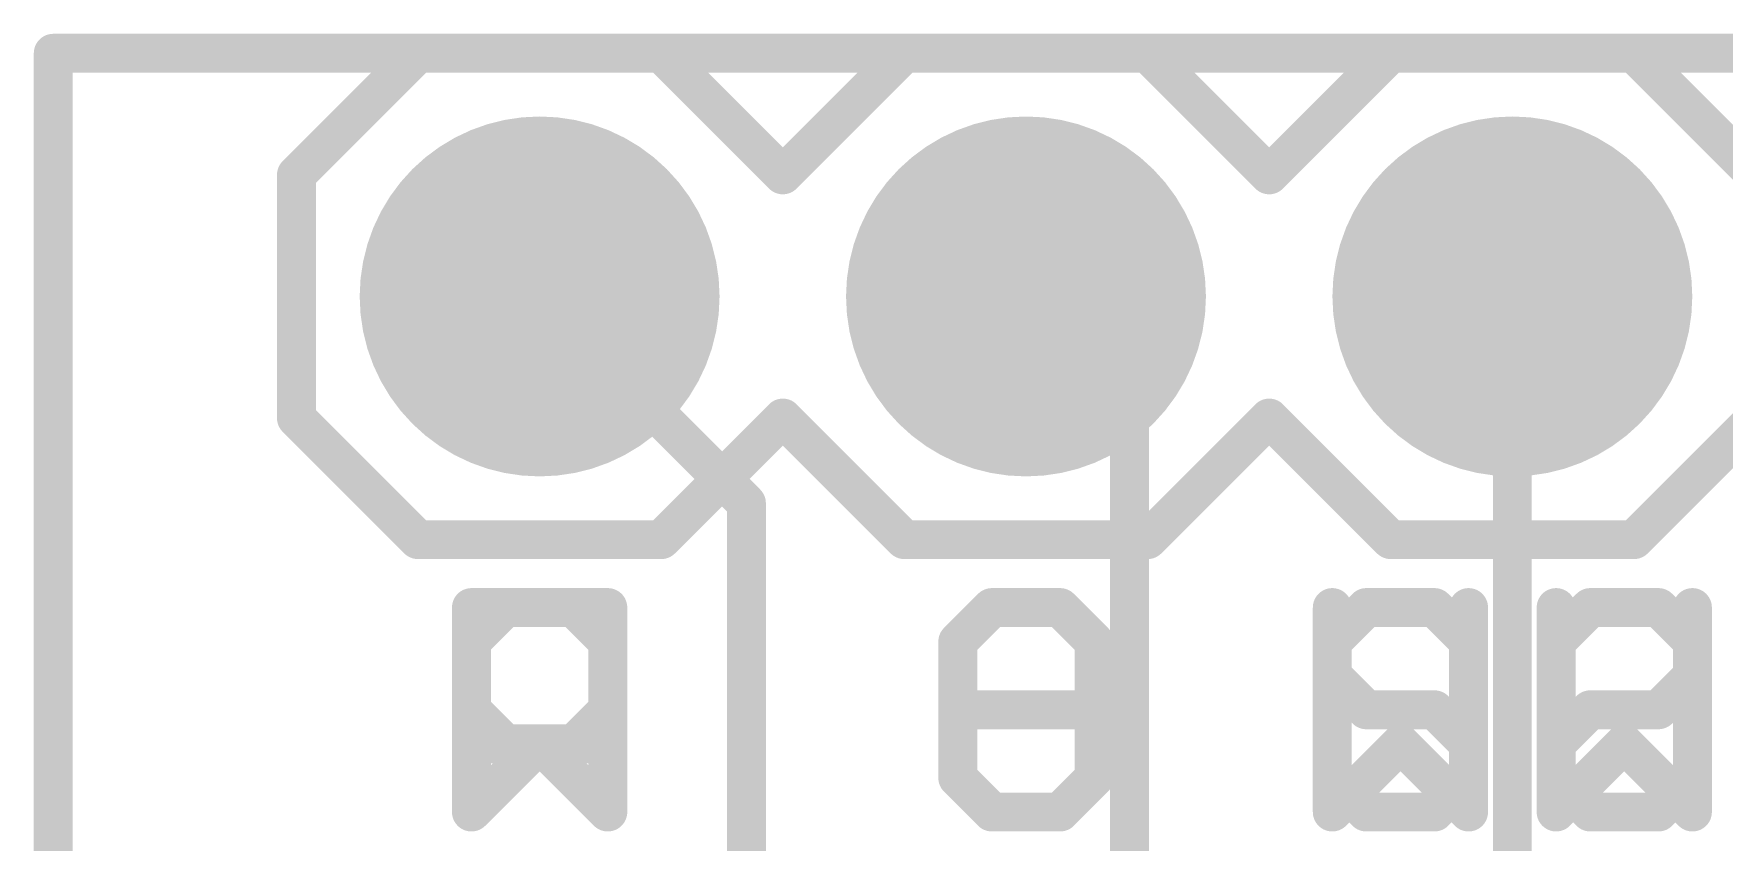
# Model space of a CAD drawing. Extents: x -17.8 to 15.3, y -5.1 to 28.
# Drawn here: x -0.1 to 8.73, y 23.82 to 28.04 of the extents above; entities that cross this region are included whole.
import ezdxf

# ---------------------------------------------------------------- set-up
doc = ezdxf.new("R2010")
doc.units = 0
for name, color, linetype in [('1', 12, 'CONTINUOUS'), ('17', 110, 'CONTINUOUS'), ('20', 53, 'CONTINUOUS'), ('21', 41, 'CONTINUOUS'), ('22', 40, 'CONTINUOUS'), ('51', 53, 'CONTINUOUS')]:
    doc.layers.add(name, color=color, linetype=linetype)

# ---------------------------------------------------------------- blocks, each defined once
blk = doc.blocks.new('RECT')
blk.add_solid([(-0.5, -0.5), (0.5, -0.5), (-0.5, 0.5), (0.5, 0.5)])
blk = doc.blocks.new('ROUNDP')
at = {"const_width": 0.5}
blk.add_lwpolyline([(0, -0.25, 1), (0, 0.25, 1), (0, -0.25)], format="xyb", dxfattribs=at)

msp = doc.modelspace()

# ---------------------------------------------------------------- linework, layer by layer
at = {"layer": '1', "const_width": 0.2032}
for points in [[(3.62, 25.59), (2.54, 26.67)], [(5.62, 26.13), (5.08, 26.67)], [(7.62, 22.875), (7.62, 26.67)], [(5.62, 22.875), (5.62, 26.13)], [(3.62, 22.875), (3.62, 25.59)]]:
    msp.add_lwpolyline(points, dxfattribs=at)
at = {"layer": '1', "const_width": 0.1016}
for points in [[(2.5759, 26.7059, 1), (2.5041, 26.6341)], [(5.1159, 26.7059, 1), (5.0441, 26.6341)], [(7.6708, 26.67, 1), (7.5692, 26.67)], [(5.6708, 26.13, 1), (5.5692, 26.13)], [(5.5841, 26.0941, 1), (5.6559, 26.1659)], [(3.6708, 25.59, 1), (3.5692, 25.59)], [(3.5841, 25.5541, 1), (3.6559, 25.6259)]]:
    msp.add_lwpolyline(points, format="xyb", dxfattribs=at)
at = {"layer": '20', "const_width": 0.2032}
for points in [[(0, 0), (0, 27.94)], [(0, 27.94), (15.24, 27.94)]]:
    msp.add_lwpolyline(points, dxfattribs=at)
at = {"layer": '20', "const_width": 0.1016}
for points in [[(0.0508, 27.94, 1), (-0.0508, 27.94)], [(0, 27.9908, 1), (0, 27.8892)]]:
    msp.add_lwpolyline(points, format="xyb", dxfattribs=at)
at = {"layer": '21', "const_width": 0.2032}
for points in [[(1.27, 27.305), (1.905, 27.94)], [(1.905, 27.94), (3.175, 27.94)], [(3.175, 27.94), (3.81, 27.305)], [(3.81, 27.305), (4.445, 27.94)], [(4.445, 27.94), (5.715, 27.94)], [(6.35, 27.305), (5.715, 27.94)], [(6.35, 27.305), (6.985, 27.94)], [(6.985, 27.94), (8.255, 27.94)], [(8.255, 27.94), (8.89, 27.305)], [(1.27, 26.035), (1.27, 27.305)], [(1.905, 25.4), (1.27, 26.035)], [(3.81, 26.035), (3.175, 25.4)], [(4.445, 25.4), (3.81, 26.035)], [(5.715, 25.4), (6.35, 26.035)], [(6.985, 25.4), (6.35, 26.035)], [(8.89, 26.035), (8.255, 25.4)], [(3.175, 25.4), (1.905, 25.4)], [(5.715, 25.4), (4.445, 25.4)], [(8.255, 25.4), (6.985, 25.4)], [(2.1839, 23.9776), (2.1839, 25.0453)], [(2.1839, 25.0453), (2.7178, 25.0453)], [(2.7178, 25.0453), (2.8957, 24.8674)], [(4.9019, 25.0453), (4.7239, 24.8674)], [(5.2578, 25.0453), (4.9019, 25.0453)], [(5.4357, 24.8674), (5.2578, 25.0453)], [(6.8572, 25.0453), (6.6792, 24.8674)], [(7.2131, 25.0453), (6.8572, 25.0453)], [(7.391, 24.8674), (7.2131, 25.0453)], [(7.8486, 25.0453), (7.8486, 23.9776)], [(8.5604, 23.9776), (8.5604, 25.0453)], [(2.8957, 24.8674), (2.8957, 24.5115)], [(4.7239, 24.8674), (4.7239, 24.1556)], [(6.6792, 24.8674), (6.6792, 24.6894)], [(6.6792, 24.6894), (6.8572, 24.5115)], [(2.8957, 24.5115), (2.7178, 24.3335)], [(5.4357, 24.5115), (5.0798, 24.5115)], [(5.4357, 24.1556), (5.4357, 24.5115)], [(6.8572, 24.5115), (7.2131, 24.5115)], [(7.2131, 24.5115), (7.391, 24.3335)], [(2.7178, 24.3335), (2.1839, 24.3335)], [(2.5398, 24.3335), (2.8957, 23.9776)], [(7.391, 24.3335), (7.391, 24.1556)], [(7.8486, 23.9776), (8.2045, 24.3335)], [(8.2045, 24.3335), (8.5604, 23.9776)], [(4.7239, 24.1556), (4.9019, 23.9776)], [(5.2578, 23.9776), (5.4357, 24.1556)], [(6.8572, 23.9776), (6.6792, 24.1556)], [(7.391, 24.1556), (7.2131, 23.9776)], [(4.9019, 23.9776), (5.2578, 23.9776)], [(7.2131, 23.9776), (6.8572, 23.9776)]]:
    msp.add_lwpolyline(points, dxfattribs=at)
at = {"layer": '21', "const_width": 0.1016}
for points in [[(1.905, 27.9908, 1), (1.905, 27.8892)], [(1.9409, 27.9041, 1), (1.8691, 27.9759)], [(3.2109, 27.9759, 1), (3.1391, 27.9041)], [(3.175, 27.8892, 1), (3.175, 27.9908)], [(4.445, 27.9908, 1), (4.445, 27.8892)], [(4.4809, 27.9041, 1), (4.4091, 27.9759)], [(5.7509, 27.9759, 1), (5.6791, 27.9041)], [(5.715, 27.8892, 1), (5.715, 27.9908)], [(6.985, 27.9908, 1), (6.985, 27.8892)], [(7.0209, 27.9041, 1), (6.9491, 27.9759)], [(8.2909, 27.9759, 1), (8.2191, 27.9041)], [(8.255, 27.8892, 1), (8.255, 27.9908)], [(1.3208, 27.305, 1), (1.2192, 27.305)], [(1.2341, 27.3409, 1), (1.3059, 27.2691)], [(3.7741, 27.3409, 1), (3.8459, 27.2691)], [(3.7741, 27.2691, 1), (3.8459, 27.3409)], [(6.3141, 27.3409, 1), (6.3859, 27.2691)], [(6.3141, 27.2691, 1), (6.3859, 27.3409)], [(1.3059, 26.0709, 1), (1.2341, 25.9991)], [(3.8459, 26.0709, 1), (3.7741, 25.9991)], [(3.8459, 25.9991, 1), (3.7741, 26.0709)], [(6.3859, 26.0709, 1), (6.3141, 25.9991)], [(6.3859, 25.9991, 1), (6.3141, 26.0709)], [(1.2192, 26.035, 1), (1.3208, 26.035)], [(1.905, 25.4508, 1), (1.905, 25.3492)], [(1.8691, 25.3641, 1), (1.9409, 25.4359)], [(3.1391, 25.4359, 1), (3.2109, 25.3641)], [(3.175, 25.3492, 1), (3.175, 25.4508)], [(4.445, 25.4508, 1), (4.445, 25.3492)], [(4.4091, 25.3641, 1), (4.4809, 25.4359)], [(5.6791, 25.4359, 1), (5.7509, 25.3641)], [(5.715, 25.3492, 1), (5.715, 25.4508)], [(6.985, 25.4508, 1), (6.985, 25.3492)], [(6.9491, 25.3641, 1), (7.0209, 25.4359)], [(8.2191, 25.4359, 1), (8.2909, 25.3641)], [(8.255, 25.3492, 1), (8.255, 25.4508)], [(2.2347, 25.0453, 1), (2.1331, 25.0453)], [(2.1839, 25.0961, 1), (2.1839, 24.9945)], [(2.7537, 25.0812, 1), (2.6818, 25.0094)], [(2.7178, 24.9945, 1), (2.7178, 25.0961)], [(4.9019, 25.0961, 1), (4.9019, 24.9945)], [(4.9378, 25.0094, 1), (4.8659, 25.0812)], [(5.2937, 25.0812, 1), (5.2218, 25.0094)], [(5.2578, 24.9945, 1), (5.2578, 25.0961)], [(6.8572, 25.0961, 1), (6.8572, 24.9945)], [(6.8931, 25.0094, 1), (6.8212, 25.0812)], [(7.249, 25.0812, 1), (7.1771, 25.0094)], [(7.2131, 24.9945, 1), (7.2131, 25.0961)], [(7.8994, 25.0453, 1), (7.7978, 25.0453)], [(8.6112, 25.0453, 1), (8.5096, 25.0453)], [(2.9465, 24.8674, 1), (2.8449, 24.8674)], [(2.8598, 24.8314, 1), (2.9316, 24.9033)], [(4.7747, 24.8674, 1), (4.6731, 24.8674)], [(4.688, 24.9033, 1), (4.7598, 24.8314)], [(5.3998, 24.8314, 1), (5.4716, 24.9033)], [(6.73, 24.8674, 1), (6.6284, 24.8674)], [(6.6433, 24.9033, 1), (6.7151, 24.8314)], [(7.3551, 24.8314, 1), (7.4269, 24.9033)], [(6.7151, 24.7253, 1), (6.6433, 24.6535)], [(6.6284, 24.6894, 1), (6.73, 24.6894)], [(2.8449, 24.5115, 1), (2.9465, 24.5115)], [(2.9316, 24.4755, 1), (2.8598, 24.5474)], [(5.0798, 24.5623, 1), (5.0798, 24.4607)], [(5.4865, 24.5115, 1), (5.3849, 24.5115)], [(5.4357, 24.4607, 1), (5.4357, 24.5623)], [(6.8572, 24.5623, 1), (6.8572, 24.4607)], [(6.8212, 24.4755, 1), (6.8931, 24.5474)], [(7.249, 24.5474, 1), (7.1771, 24.4755)], [(7.2131, 24.4607, 1), (7.2131, 24.5623)], [(2.1839, 24.3843, 1), (2.1839, 24.2827)], [(2.5757, 24.3694, 1), (2.5039, 24.2976)], [(2.6818, 24.3694, 1), (2.7537, 24.2976)], [(2.7178, 24.2827, 1), (2.7178, 24.3843)], [(7.4418, 24.3335, 1), (7.3402, 24.3335)], [(7.3551, 24.2976, 1), (7.4269, 24.3694)], [(8.2404, 24.3694, 1), (8.1686, 24.2976)], [(8.2404, 24.2976, 1), (8.1686, 24.3694)], [(4.7598, 24.1915, 1), (4.688, 24.1196)], [(4.6731, 24.1556, 1), (4.7747, 24.1556)], [(5.3849, 24.1556, 1), (5.4865, 24.1556)], [(5.4716, 24.1196, 1), (5.3998, 24.1915)], [(6.7151, 24.1915, 1), (6.6433, 24.1196)], [(7.3402, 24.1556, 1), (7.4418, 24.1556)], [(7.4269, 24.1196, 1), (7.3551, 24.1915)], [(2.1331, 23.9776, 1), (2.2347, 23.9776)], [(2.8598, 23.9417, 1), (2.9316, 24.0135)], [(4.9019, 24.0284, 1), (4.9019, 23.9268)], [(4.8659, 23.9417, 1), (4.9378, 24.0135)], [(5.2218, 24.0135, 1), (5.2937, 23.9417)], [(5.2578, 23.9268, 1), (5.2578, 24.0284)], [(6.8572, 24.0284, 1), (6.8572, 23.9268)], [(6.8212, 23.9417, 1), (6.8931, 24.0135)], [(7.1771, 24.0135, 1), (7.249, 23.9417)], [(7.2131, 23.9268, 1), (7.2131, 24.0284)], [(7.8127, 24.0135, 1), (7.8845, 23.9417)], [(7.7978, 23.9776, 1), (7.8994, 23.9776)], [(8.5096, 23.9776, 1), (8.6112, 23.9776)], [(8.5245, 23.9417, 1), (8.5963, 24.0135)]]:
    msp.add_lwpolyline(points, format="xyb", dxfattribs=at)
at = {"layer": '22', "const_width": 0.2032}
for points in [[(2.3622, 25.0453), (2.1843, 24.8674)], [(2.8961, 25.0453), (2.3622, 25.0453)], [(2.8961, 23.9776), (2.8961, 25.0453)], [(4.7243, 24.8674), (4.9022, 25.0453)], [(4.9022, 25.0453), (5.2581, 25.0453)], [(5.2581, 25.0453), (5.4361, 24.8674)], [(6.6796, 23.9776), (6.6796, 25.0453)], [(7.3914, 25.0453), (7.3914, 23.9776)], [(7.849, 24.8674), (8.0269, 25.0453)], [(8.0269, 25.0453), (8.3828, 25.0453)], [(8.3828, 25.0453), (8.5608, 24.8674)], [(2.1843, 24.8674), (2.1843, 24.5115)], [(5.4361, 24.8674), (5.4361, 24.1556)], [(8.5608, 24.8674), (8.5608, 24.6894)], [(8.5608, 24.6894), (8.3828, 24.5115)], [(2.1843, 24.5115), (2.3622, 24.3335)], [(4.7243, 24.1556), (4.7243, 24.5115)], [(4.7243, 24.5115), (5.0802, 24.5115)], [(8.0269, 24.5115), (7.849, 24.3335)], [(8.3828, 24.5115), (8.0269, 24.5115)], [(2.5402, 24.3335), (2.1843, 23.9776)], [(2.3622, 24.3335), (2.8961, 24.3335)], [(7.0355, 24.3335), (6.6796, 23.9776)], [(7.3914, 23.9776), (7.0355, 24.3335)], [(7.849, 24.3335), (7.849, 24.1556)], [(4.9022, 23.9776), (4.7243, 24.1556)], [(5.4361, 24.1556), (5.2581, 23.9776)], [(7.849, 24.1556), (8.0269, 23.9776)], [(8.3828, 23.9776), (8.5608, 24.1556)], [(5.2581, 23.9776), (4.9022, 23.9776)], [(8.0269, 23.9776), (8.3828, 23.9776)]]:
    msp.add_lwpolyline(points, dxfattribs=at)
at = {"layer": '22', "const_width": 0.1016}
for points in [[(2.3622, 25.0961, 1), (2.3622, 24.9945)], [(2.3982, 25.0094, 1), (2.3263, 25.0812)], [(2.9469, 25.0453, 1), (2.8453, 25.0453)], [(2.8961, 24.9945, 1), (2.8961, 25.0961)], [(4.9022, 25.0961, 1), (4.9022, 24.9945)], [(4.9382, 25.0094, 1), (4.8663, 25.0812)], [(5.2941, 25.0812, 1), (5.2222, 25.0094)], [(5.2581, 24.9945, 1), (5.2581, 25.0961)], [(6.7304, 25.0453, 1), (6.6288, 25.0453)], [(7.4422, 25.0453, 1), (7.3406, 25.0453)], [(8.0269, 25.0961, 1), (8.0269, 24.9945)], [(8.0629, 25.0094, 1), (7.991, 25.0812)], [(8.4188, 25.0812, 1), (8.3469, 25.0094)], [(8.3828, 24.9945, 1), (8.3828, 25.0961)], [(2.2351, 24.8674, 1), (2.1335, 24.8674)], [(2.1484, 24.9033, 1), (2.2202, 24.8314)], [(4.6884, 24.9033, 1), (4.7602, 24.8314)], [(5.4869, 24.8674, 1), (5.3853, 24.8674)], [(5.4002, 24.8314, 1), (5.472, 24.9033)], [(7.8131, 24.9033, 1), (7.8849, 24.8314)], [(8.6116, 24.8674, 1), (8.51, 24.8674)], [(8.5249, 24.8314, 1), (8.5967, 24.9033)], [(8.51, 24.6894, 1), (8.6116, 24.6894)], [(8.5967, 24.6535, 1), (8.5249, 24.7253)], [(2.2202, 24.5474, 1), (2.1484, 24.4755)], [(2.1335, 24.5115, 1), (2.2351, 24.5115)], [(4.7751, 24.5115, 1), (4.6735, 24.5115)], [(4.7243, 24.5623, 1), (4.7243, 24.4607)], [(5.0802, 24.4607, 1), (5.0802, 24.5623)], [(8.0269, 24.5623, 1), (8.0269, 24.4607)], [(8.0629, 24.4755, 1), (7.991, 24.5474)], [(8.3469, 24.5474, 1), (8.4188, 24.4755)], [(8.3828, 24.4607, 1), (8.3828, 24.5623)], [(2.3622, 24.3843, 1), (2.3622, 24.2827)], [(2.3263, 24.2976, 1), (2.3982, 24.3694)], [(2.5761, 24.2976, 1), (2.5043, 24.3694)], [(2.8961, 24.2827, 1), (2.8961, 24.3843)], [(7.0714, 24.3694, 1), (6.9996, 24.2976)], [(7.0714, 24.2976, 1), (6.9996, 24.3694)], [(7.8998, 24.3335, 1), (7.7982, 24.3335)], [(7.8131, 24.3694, 1), (7.8849, 24.2976)], [(4.7602, 24.1915, 1), (4.6884, 24.1196)], [(4.6735, 24.1556, 1), (4.7751, 24.1556)], [(5.3853, 24.1556, 1), (5.4869, 24.1556)], [(5.472, 24.1196, 1), (5.4002, 24.1915)], [(7.8849, 24.1915, 1), (7.8131, 24.1196)], [(7.7982, 24.1556, 1), (7.8998, 24.1556)], [(8.5967, 24.1196, 1), (8.5249, 24.1915)], [(2.1484, 24.0135, 1), (2.2202, 23.9417)], [(2.8453, 23.9776, 1), (2.9469, 23.9776)], [(4.9022, 24.0284, 1), (4.9022, 23.9268)], [(4.8663, 23.9417, 1), (4.9382, 24.0135)], [(5.2222, 24.0135, 1), (5.2941, 23.9417)], [(5.2581, 23.9268, 1), (5.2581, 24.0284)], [(6.6437, 24.0135, 1), (6.7155, 23.9417)], [(6.6288, 23.9776, 1), (6.7304, 23.9776)], [(7.3406, 23.9776, 1), (7.4422, 23.9776)], [(7.3555, 23.9417, 1), (7.4273, 24.0135)], [(8.0269, 24.0284, 1), (8.0269, 23.9268)], [(7.991, 23.9417, 1), (8.0629, 24.0135)], [(8.3469, 24.0135, 1), (8.4188, 23.9417)], [(8.3828, 23.9268, 1), (8.3828, 24.0284)]]:
    msp.add_lwpolyline(points, format="xyb", dxfattribs=at)

# ---------------------------------------------------------------- block references
at = {"layer": '17', "xscale": 1.8796, "yscale": 1.8796, "rotation": 270}
for p in [(2.54, 26.67), (2.54, 26.67), (5.08, 26.67), (5.08, 26.67), (7.62, 26.67), (7.62, 26.67)]:
    msp.add_blockref('ROUNDP', p, dxfattribs=at)
at = {"layer": '51', "xscale": 0.508, "yscale": 0.508, "rotation": 180}
for p in [(2.54, 26.67), (5.08, 26.67), (7.62, 26.67)]:
    msp.add_blockref('RECT', p, dxfattribs=at)

doc.saveas('drawing.dxf')
